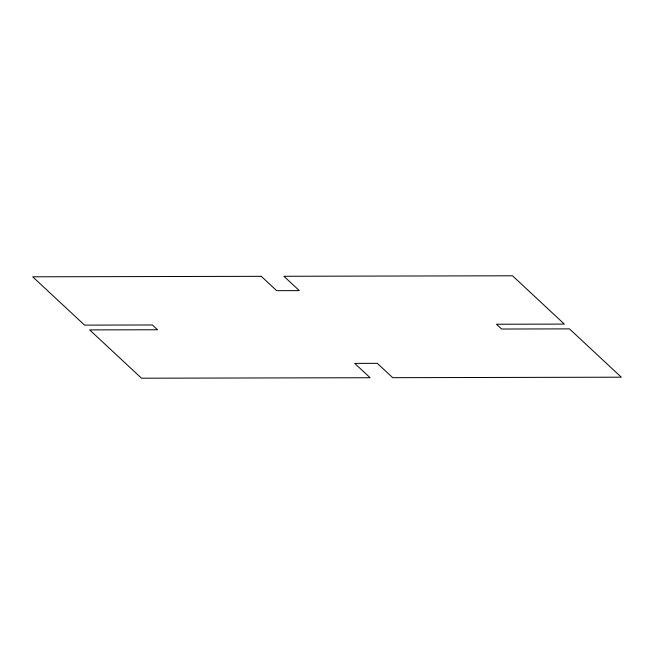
<?xml version="1.0" encoding="UTF-8"?>
<svg xmlns="http://www.w3.org/2000/svg" width="654" height="654" viewBox="0 0 654 654"><rect width="100%" height="100%" fill="white"/><g stroke="black" fill="none" stroke-linecap="round" stroke-linejoin="round"><path stroke-width="0.98" d="M261.289 276.323L32.7 276.805L84.538 325.12L152.39 324.973L157.516 329.755L89.663 329.902L141.501 378.208L370.09 377.726L354.705 363.387L377.325 363.338L392.711 377.677L621.3 377.195L569.462 328.88L501.61 329.027L496.484 324.245L564.337 324.098L512.499 275.792L283.91 276.274L299.295 290.613L276.675 290.662L261.289 276.323"/></g></svg>
